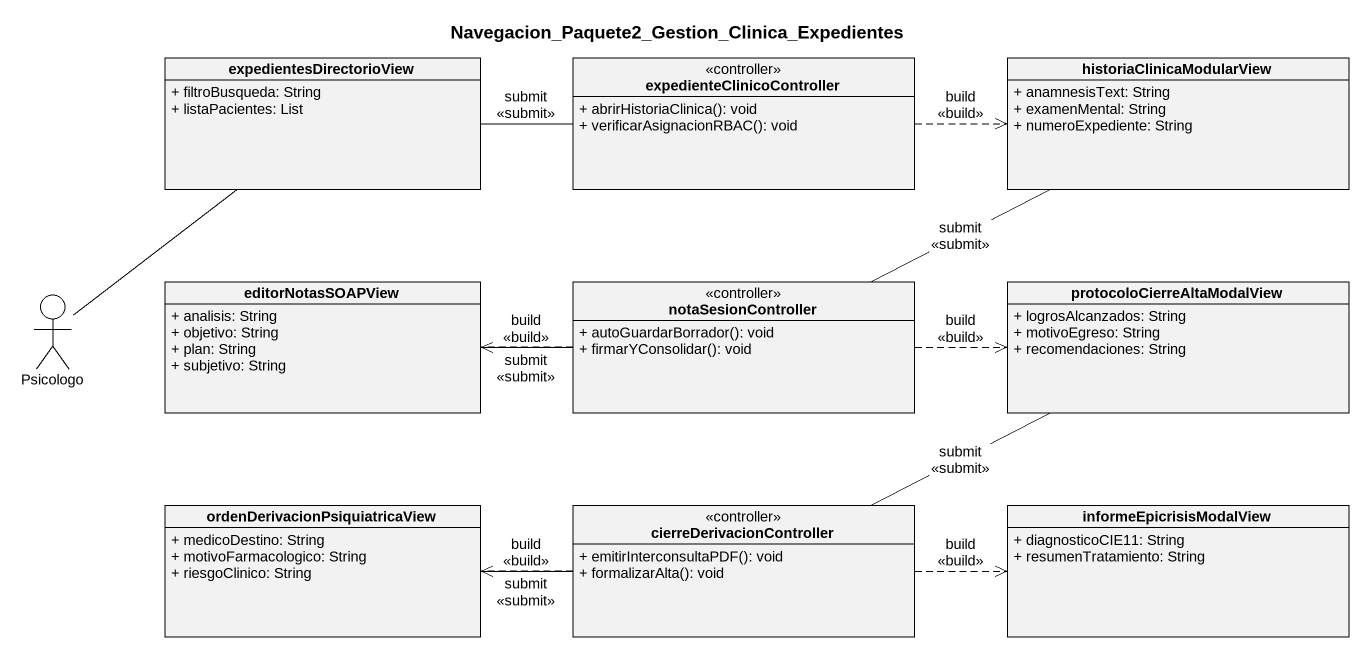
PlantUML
@startuml
title Navegacion_Paquete2_Gestion_Clinica_Expedientes
allowmixing
hide circle
hide empty members
skinparam classAttributeIconSize 0
class expedientesDirectorioView {
  + filtroBusqueda: String
  + listaPacientes: List
}
class expedienteClinicoController <<controller>> {
  + abrirHistoriaClinica(): void
  + verificarAsignacionRBAC(): void
}
class historiaClinicaModularView {
  + anamnesisText: String
  + examenMental: String
  + numeroExpediente: String
}
actor Psicologo
class editorNotasSOAPView {
  + analisis: String
  + objetivo: String
  + plan: String
  + subjetivo: String
}
class notaSesionController <<controller>> {
  + autoGuardarBorrador(): void
  + firmarYConsolidar(): void
}
class protocoloCierreAltaModalView {
  + logrosAlcanzados: String
  + motivoEgreso: String
  + recomendaciones: String
}
class "ordenDerivacionPsiquiatricaView" as ordenDerivacionPsiquiatricaV {
  + medicoDestino: String
  + motivoFarmacologico: String
  + riesgoClinico: String
}
class cierreDerivacionController <<controller>> {
  + emitirInterconsultaPDF(): void
  + formalizarAlta(): void
}
class informeEpicrisisModalView {
  + diagnosticoCIE11: String
  + resumenTratamiento: String
}
expedientesDirectorioView -right- expedienteClinicoController : submit\n<<submit>>
expedienteClinicoController .right.> historiaClinicaModularView : build\n<<build>>
historiaClinicaModularView -left- notaSesionController : submit\n<<submit>>
Psicologo -up- expedientesDirectorioView
editorNotasSOAPView -right- notaSesionController : submit\n<<submit>>
notaSesionController .left.> editorNotasSOAPView : build\n<<build>>
notaSesionController .right.> protocoloCierreAltaModalView : build\n<<build>>
protocoloCierreAltaModalView -left- cierreDerivacionController : submit\n<<submit>>
ordenDerivacionPsiquiatricaV -right- cierreDerivacionController : submit\n<<submit>>
cierreDerivacionController .left.> ordenDerivacionPsiquiatricaV : build\n<<build>>
cierreDerivacionController .right.> informeEpicrisisModalView : build\n<<build>>
@enduml
